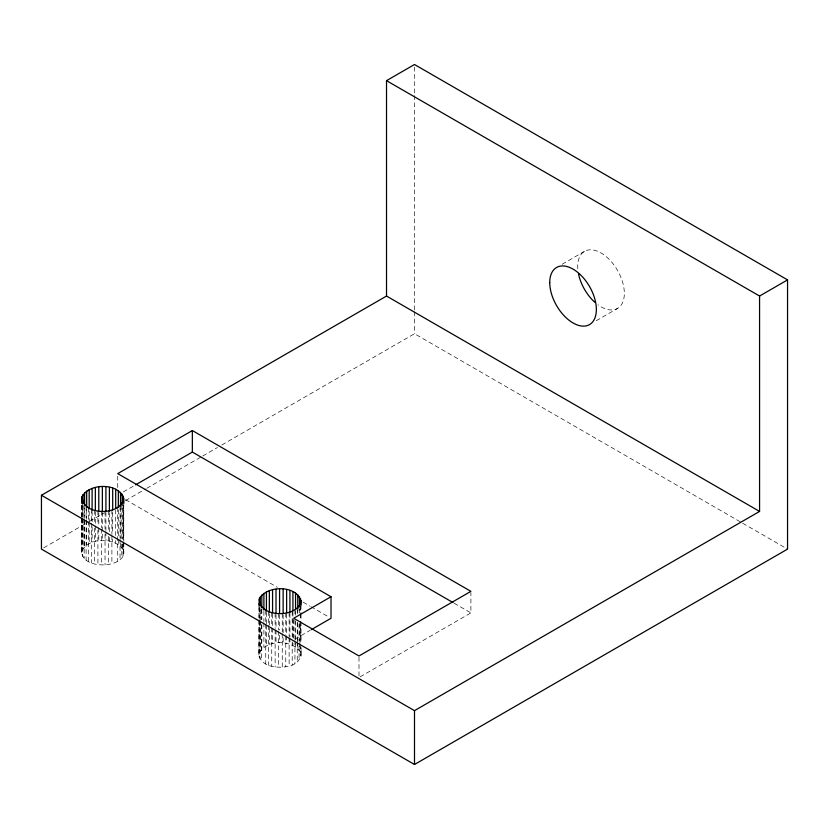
<?xml version="1.0" encoding="UTF-8"?>
<svg xmlns="http://www.w3.org/2000/svg" width="829" height="829" viewBox="0 0 829 829"><rect width="100%" height="100%" fill="white"/><g stroke="black" fill="none" stroke-linecap="round" stroke-linejoin="round"><path stroke-width="0.62" stroke-dasharray="4.14 3.11" d="M81.698 517.887L81.698 552.508C83.024 562.953 96.34 565.264 105.034 564.881C111.096 564.373 117.604 562.642 121.832 558.021C125.832 553.513 122.153 547.482 123.324 542.249M258.928 620.175L258.928 654.796C260.803 666.361 276.192 668.205 285.767 666.775C296.72 665.552 303.704 658.174 300.554 647.107M81.698 552.508L82.081 518.394M258.928 654.796L259.301 623.253M82.081 550.446C90.154 537.005 114.723 537.047 123.324 549.948M259.301 652.744C267.373 639.294 291.953 639.335 300.554 652.236M123.314 491.939L134.443 485.504M43.688 547.824L88.506 521.949L88.516 561.741M89.625 521.306L104.185 512.892M125.469 500.602L145.635 488.965M146.754 488.312L201.644 456.624M202.773 455.981L217.333 447.567M221.809 444.986L414.5 333.735L741.623 522.591M562.155 264.254L584.538 251.332M596.248 320.719L617.512 308.44M294.803 639.19L310.16 630.32M360.107 676.868L470.903 612.9L470.903 592.621M742.743 523.244L787.55 549.109M454.126 603.211L470.903 612.9M125.562 499.669L277.414 587.336M303.093 602.165L309.797 606.03M310.906 606.673L328.771 616.994M414.5 67.097L414.5 94.278M414.5 95.573L414.5 310.44M414.5 311.735L414.5 333.735M358.988 657.242L358.988 677.511M301.01 605.066L301.01 612.755M301.01 614.04L301.082 620.942M301.01 621.729L301.082 642.734M301.01 647.366L301.01 656.34M300.554 606.082L300.554 612.486M300.554 613.771L300.554 620.185M300.554 625.315L300.554 641.978M300.326 605.812L300.326 612.216M300.326 613.501L300.326 619.916M300.326 621.19L300.326 642.993M300.326 644.268L300.326 658.371M299.435 609.242L299.435 613.097M299.435 623.346L299.435 641.294M299.435 642.579L299.435 650.268M299.062 606.465L299.062 612.869M299.062 624.413L299.062 641.076M299.062 646.205L299.062 660.309M297.756 609.989L297.756 613.833M297.756 622.807L297.756 642.04M297.756 643.314L297.756 648.444M297.248 608.248L297.248 614.652M297.248 622.341L297.248 640.289M297.248 641.573L297.248 662.091M295.559 610.911L295.559 616.04M295.559 621.17L295.559 646.807M294.948 609.823L294.948 614.952M294.948 620.082L294.948 639.314M294.948 640.589L294.948 663.666M293.704 619.543L293.704 639.822M292.927 612.082L292.927 637.719M292.927 642.848L292.927 645.418M292.202 611.16L292.202 636.796M292.202 641.926L292.202 665.003M289.922 613.522L289.922 636.599M289.922 637.884L289.922 644.288M289.124 612.196L289.124 636.558M289.124 637.843L289.124 666.05M286.627 613.999L286.627 634.506M286.627 635.791L286.627 643.48M285.767 612.932L285.767 634.724M285.767 636.009L285.767 666.775M283.145 614.797L283.145 632.745M283.145 637.874L283.145 643.003M282.254 613.325L282.254 632.558M282.254 633.833L282.254 667.169M279.57 614.662L279.57 630.05M279.57 635.18L279.57 642.869M278.679 613.367L278.679 630.03M278.679 631.315L278.679 667.21M276.016 614.89L276.016 628.993M276.016 630.268L276.016 643.086M275.135 613.056L275.135 628.444M275.135 629.729L275.135 666.91M272.565 614.165L272.565 626.983M272.565 628.268L272.565 643.656M271.736 612.413L271.736 626.517M271.736 627.802L271.736 666.257M269.342 613.771L269.342 644.547M268.575 611.439L268.575 624.268M268.575 625.543L268.575 665.293M266.42 612.403L266.42 623.947M266.42 625.221L266.42 645.739M265.746 610.185L265.746 623.004M265.746 624.278L265.746 664.029M263.891 611.305L263.891 621.563M263.891 622.838L263.891 647.2M261.819 609.139L261.819 619.398M261.819 624.527L261.819 648.889M261.384 609.491L261.384 619.74M261.384 624.869L261.384 660.765M260.275 609.729L260.275 619.978M260.275 621.263L260.275 650.755M259.974 606.3L259.974 619.128M259.974 620.403L259.974 658.868M259.301 607.864L259.301 618.123M259.145 608.144L259.145 618.393M259.145 619.677L259.145 656.858M258.928 606.082L258.928 618.9M123.78 502.768L123.78 541.233M123.78 542.518L123.78 554.052M123.324 505.068L123.324 540.974M123.096 507.369L123.096 539.42M123.096 544.549L123.096 556.083M122.205 508.239L122.205 539.005M122.205 544.135L122.205 547.979M121.832 505.452L121.832 538.788M121.832 543.917L121.832 558.021M120.526 507.7L120.526 538.467M120.526 543.596L120.526 546.156M120.029 505.949L120.029 538M120.029 539.285L120.029 559.803M118.34 509.908L118.34 538.114M118.34 539.389L118.34 544.518M117.739 476.147L117.739 487.556M117.718 507.535L117.718 561.378M115.697 509.794L115.697 535.43M115.697 540.56L115.697 543.119M112.692 512.519L112.692 533.026M112.692 539.441L112.692 542M111.894 509.908L111.894 534.27M111.894 535.555L111.894 563.761M109.397 512.985L109.397 532.218M109.397 537.347L109.397 541.192M108.547 510.643L108.547 531.151M108.547 536.28L108.547 564.487M105.915 512.509L105.915 530.456M105.915 531.741L105.915 540.715M105.034 511.037L105.034 528.985M105.034 534.114L105.034 564.881M102.35 512.374L102.35 540.581M101.449 511.078L101.449 527.741M101.449 529.026L101.449 564.922M98.786 512.602L98.786 526.695M98.786 527.98L98.786 540.798M97.915 510.768L97.915 524.871M97.915 530L97.915 564.622M95.345 511.876L95.345 524.695M95.345 525.98L95.345 541.368M94.516 510.125L94.516 522.944M94.516 528.073L94.516 563.969M92.112 511.483L92.112 521.742M92.112 526.871L92.112 542.259M91.356 509.151L91.356 521.98M91.356 523.254L91.356 563.005M89.19 511.4L89.19 521.659M89.19 522.933L89.19 543.451M88.516 507.887L88.516 520.716M86.662 509.016L86.662 519.265M86.662 520.55L86.662 544.912M86.102 506.374L86.102 519.192M86.102 520.467L86.102 560.217M84.599 508.136L84.599 518.394M84.599 519.679L84.599 546.601M84.154 504.633L84.154 518.736M84.154 520.021L84.154 558.477M83.055 506.156L83.055 517.69M83.055 518.975L83.055 548.466M82.755 502.737L82.755 516.83M82.755 518.115L82.755 556.58M82.081 505.576L82.081 517.12M81.926 505.845L81.926 517.389M81.926 518.674L81.926 554.57M81.698 505.068L81.698 516.612M577.803 268.814A32.973 19.036 60 0 1 600.693 252.772A32.973 19.036 60 0 1 624.299 294.896A32.973 19.036 60 0 1 597.978 304.823"/><path stroke-width="1.24" d="M123.853 498.146C121.075 516.322 82.009 516.001 82.081 496.602C90.112 481.494 125.22 482.82 123.853 503.276M301.082 600.434C298.958 618.589 258.41 617.978 259.301 598.89C267.218 583.937 301.922 585.025 301.01 605.066M386.521 80.662L414.5 64.507L787.55 279.891L787.55 549.109L414.5 764.493L41.45 549.109L41.45 495.265L386.521 296.046L759.571 511.42L759.571 296.036L386.521 80.662L386.521 296.046M331.009 596.745L293.704 618.279L358.988 655.977L470.903 591.357L192.349 430.541L117.739 473.618L331.009 596.745L331.009 618.279L311.258 629.688M135.562 484.861L192.349 452.074L453.007 602.559M759.571 296.036L787.55 279.891M41.45 495.265L414.5 710.65L759.571 511.42M414.5 710.65L414.5 764.493M300.554 598.393L300.554 604.797M299.435 596.424L299.435 606.683M297.756 594.6L297.756 608.704M295.559 592.963L295.559 609.636M292.927 591.564L292.927 610.797M289.922 590.445L289.922 612.237M286.627 589.637L286.627 612.714M283.145 589.16L283.145 613.512M279.57 589.025L279.57 613.387M276.016 589.243L276.016 613.605M272.565 589.813L272.565 612.89M269.342 590.704L269.342 612.496M266.42 591.896L266.42 611.118M263.891 593.357L263.891 610.02M261.819 595.046L261.819 607.864M260.275 596.901L260.275 605.875M259.301 598.89L259.301 605.305M259.145 603.015L259.145 605.574M192.349 430.541L192.349 452.074M123.324 496.094L123.324 502.509M122.205 494.136L122.205 505.68M120.526 492.312L120.526 506.415M118.34 490.675L118.34 507.348M115.697 489.276L115.697 508.509M112.692 488.157L112.692 509.949M109.397 487.348L109.397 511.711M105.915 486.872L105.915 511.224M102.35 486.737L102.35 511.099M98.786 486.955L98.786 511.317M95.345 487.514L95.345 510.591M92.112 488.405L92.112 510.208M89.19 489.607L89.19 508.83M86.662 491.069L86.662 507.731M84.599 492.747L84.599 505.576M83.055 494.612L83.055 503.586M82.081 496.602L82.081 503.016M81.926 500.726L81.926 503.286M81.698 498.664L81.698 502.509M594.994 302.409A32.973 19.036 60 0 1 578.507 273.85M549.731 282.585A32.973 19.036 60 0 0 584.704 326.087A32.973 19.036 60 0 0 584.704 279.456A32.973 19.036 60 0 0 549.731 282.585"/></g></svg>
